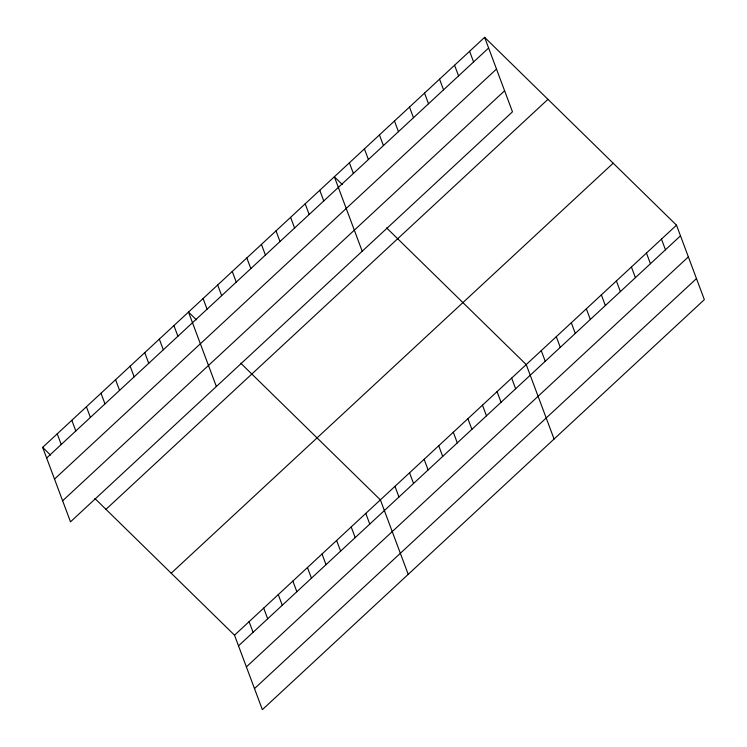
<?xml version="1.0" encoding="UTF-8"?>
<svg xmlns="http://www.w3.org/2000/svg" width="747" height="747" viewBox="0 0 747 747"><rect width="100%" height="100%" fill="white"/><g stroke="black" fill="none" stroke-linecap="round" stroke-linejoin="round"><path stroke-width="1.12" d="M484.635 37.35L512.479 111.817L70.498 521.826L42.654 447.36L484.635 37.35L676.502 225.174L704.346 299.64L262.365 709.65L234.521 635.183L94.888 498.492M46.641 458.023L488.622 48.013M54.512 479.079L496.494 69.069M62.627 500.77L504.608 90.76M105.971 509.342L547.953 99.332M171.203 573.201L613.184 163.191M234.521 635.183L676.502 225.174M238.508 645.847L680.489 235.837M246.379 666.903L688.361 256.893M254.494 688.594L696.475 278.584M342.275 184.5L334.357 176.75L362.202 251.216M386.601 227.891L526.233 364.583L554.069 439.04M196.424 319.8L188.505 312.059L216.35 386.516M240.749 363.191L380.382 499.883L408.217 574.35M42.654 447.36L50.572 455.11M661.478 239.115L665.465 249.778M646.454 253.056L650.441 263.719M631.42 266.996L635.408 277.66M616.396 280.937L620.383 291.601M601.372 294.878L605.359 305.542M586.339 308.819L590.326 319.483M571.315 322.76L575.302 333.423M469.611 51.291L473.598 61.954M556.291 336.701L560.269 347.364M454.578 65.232L458.565 75.895M541.258 350.642L545.245 361.305M439.553 79.173L443.541 89.836M424.529 93.114L428.517 103.777M511.648 378.113L515.635 388.776M409.496 107.054L413.483 117.718M497.063 391.643L501.05 402.306M394.472 120.995L398.459 131.659M482.478 405.173L486.465 415.836M379.448 134.936L383.426 145.6M467.893 418.703L471.88 429.366M364.415 148.877L368.402 159.531M453.308 432.233L457.295 442.896M349.391 162.809L353.378 173.472M438.722 445.763L442.71 456.426M424.137 459.293L428.124 469.956M319.772 190.28L323.759 200.943M409.552 472.823L413.539 483.486M305.187 203.81L309.174 214.473M394.967 486.353L398.954 497.016M290.602 217.349L294.589 228.003M276.017 230.879L280.004 241.533M365.797 513.413L369.784 524.077M261.431 244.409L265.418 255.072M351.211 526.943L355.198 537.607M246.846 257.939L250.833 268.603M336.626 540.473L340.613 551.137M232.261 271.469L236.248 282.133M322.041 554.003L326.019 564.667M217.676 284.999L221.663 295.663M307.456 567.533L311.434 578.197M203.091 298.529L207.078 309.193M292.861 581.063L296.848 591.727M278.276 594.593L282.263 605.257M173.92 325.589L177.907 336.253M263.691 608.123L267.678 618.787M159.335 339.119L163.322 349.783M249.106 621.653L253.093 632.317M144.75 352.649L148.737 363.313M130.165 366.179L134.152 376.843M115.58 379.709L119.567 390.373M100.994 393.239L104.982 403.903M86.409 406.77L90.396 417.433M71.824 420.3L75.811 430.963M57.239 433.83L61.226 444.493"/></g></svg>
